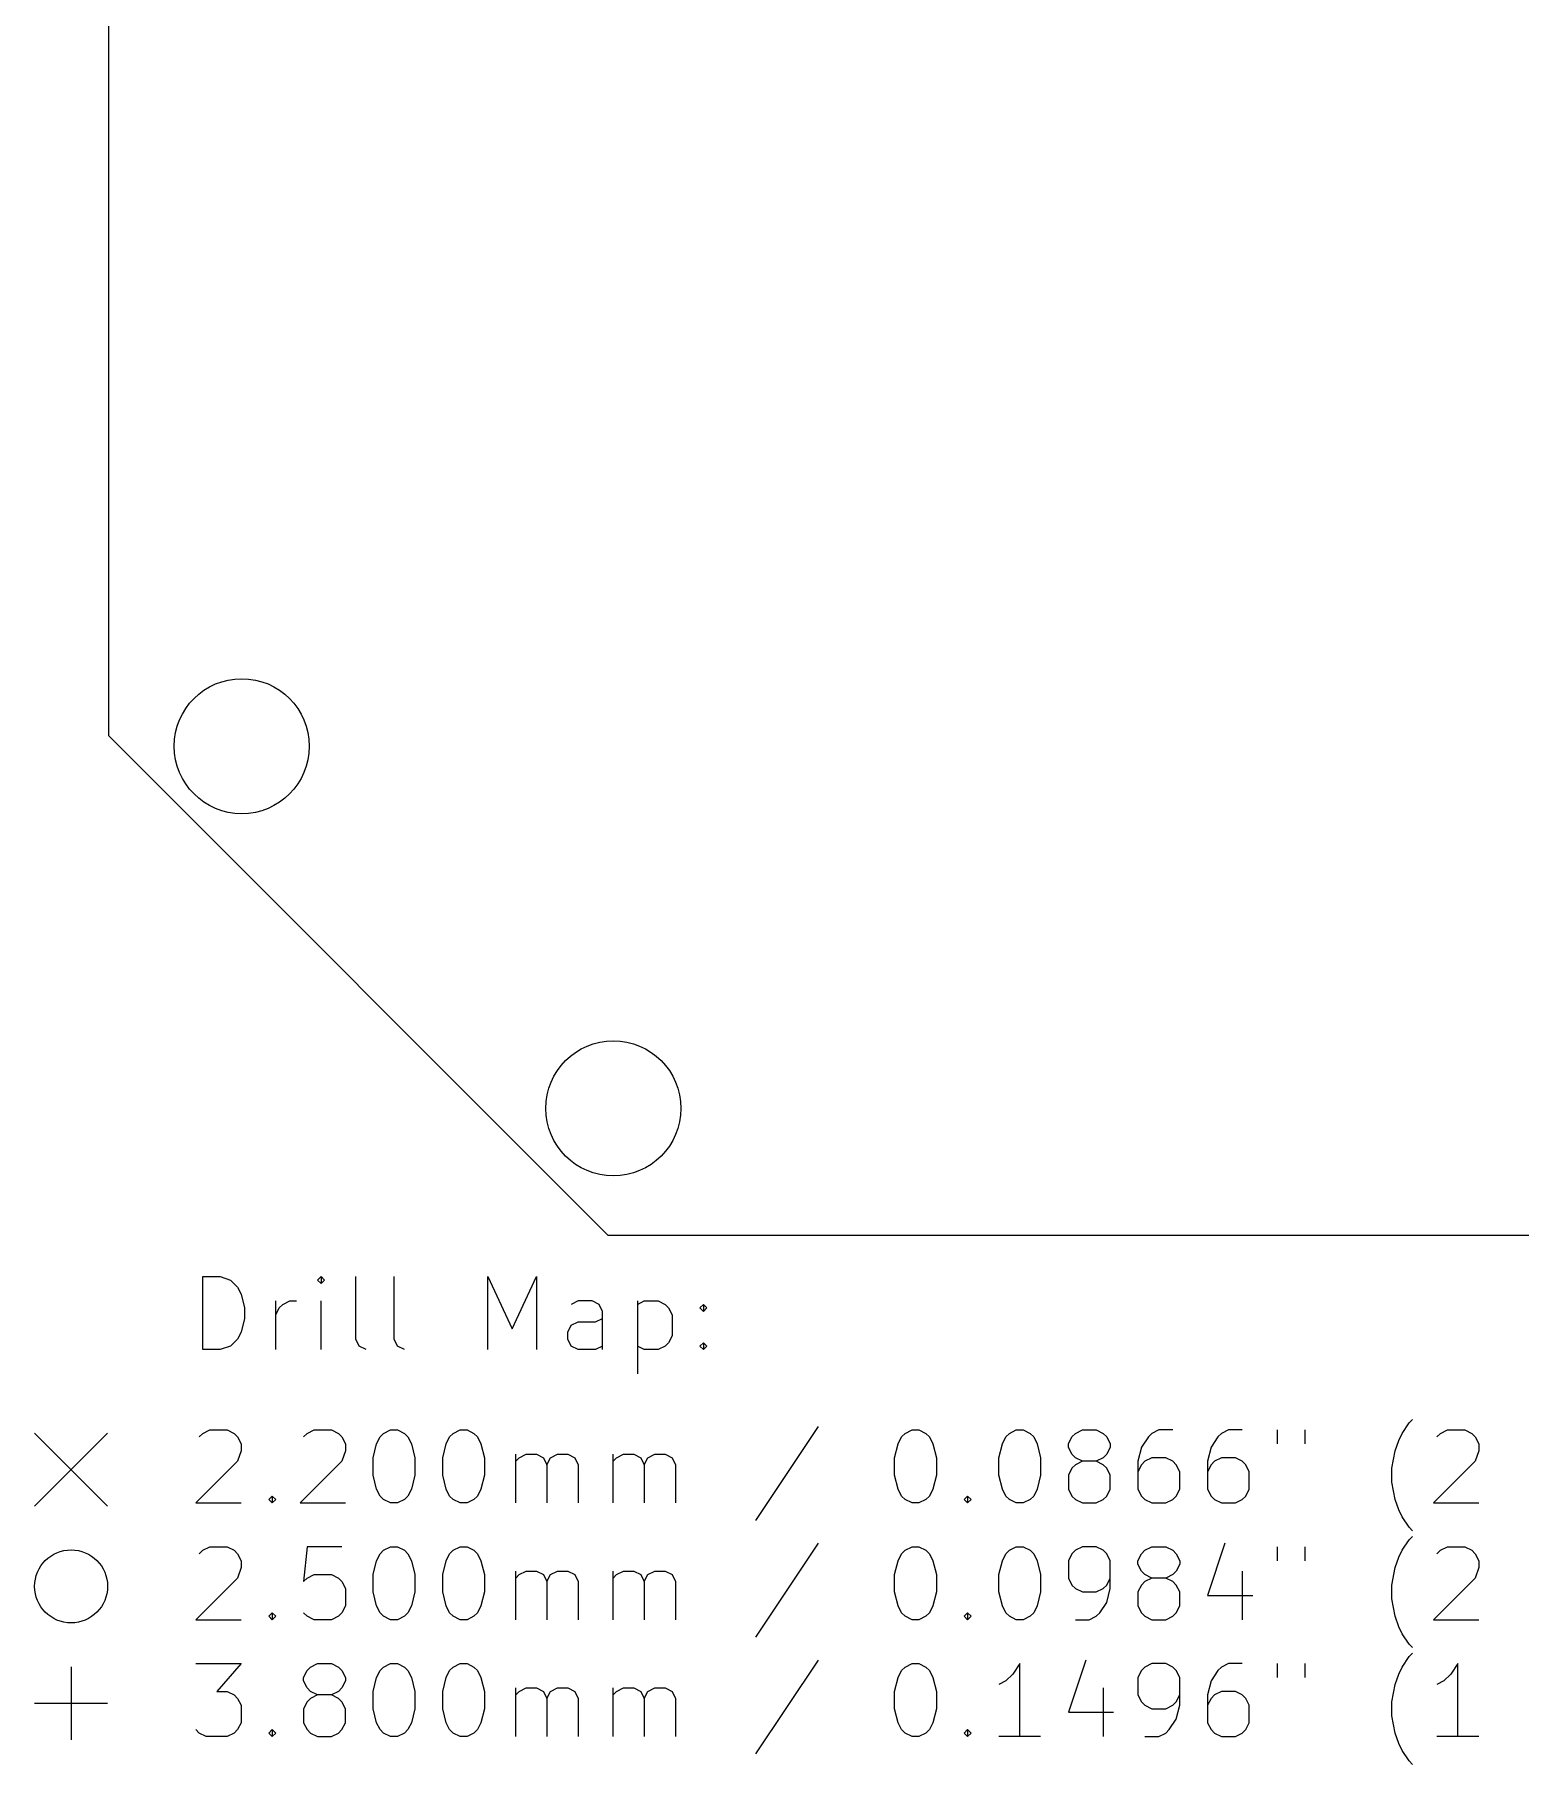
# Model space of a CAD drawing. Extents: x 138.3 to 219.7, y -155.2 to -61.3.
# Drawn here: x 138.28 to 178.98, y -155.17 to -107.78 of the extents above; entities that cross this region are included whole.
import ezdxf

# ---------------------------------------------------------------- set-up
doc = ezdxf.new("R2010")
doc.units = 0
doc.layers.add('BLACK', color=7, linetype='CONTINUOUS')

msp = doc.modelspace()

# ---------------------------------------------------------------- linework, layer by layer
at = {"layer": 'BLACK', "linetype": 'CONTINUOUS'}
for p, q in [((140.305515, -74.554574), (140.305515, -126.984574)), ((140.305515, -126.984574), (153.985515, -140.664574)), ((153.985515, -140.664574), (205.835515, -140.664574)), ((142.888283, -143.804412), (142.888283, -141.804412)), ((142.888283, -141.804412), (143.364473, -141.804412)), ((143.364473, -141.804412), (143.650188, -141.89965)), ((143.650188, -141.89965), (143.840664, -142.090126)), ((143.840664, -142.090126), (143.935902, -142.280602)), ((146.126378, -141.804412), (146.03114, -141.89965)), ((146.03114, -141.89965), (146.126378, -141.994888)), ((146.221616, -141.89965), (146.126378, -141.804412)), ((146.126378, -141.804412), (146.126378, -141.994888)), ((146.126378, -141.994888), (146.221616, -141.89965)), ((147.078759, -143.518697), (147.078759, -141.804412)), ((148.126378, -143.518697), (148.126378, -141.804412)), ((150.697807, -143.804412), (150.697807, -141.804412)), ((150.697807, -141.804412), (151.364474, -143.232983)), ((151.364474, -143.232983), (152.03114, -141.804412)), ((152.03114, -141.804412), (152.03114, -143.804412)), ((143.935902, -142.280602), (144.03114, -142.661554)), ((144.888283, -143.804412), (144.888283, -142.471078)), ((144.983521, -142.661554), (145.078759, -142.566316)), ((145.078759, -142.566316), (145.269235, -142.471078)), ((145.269235, -142.471078), (145.459712, -142.471078)), ((146.126378, -143.804412), (146.126378, -142.471078)), ((153.173997, -142.471078), (152.983521, -142.566316)), ((153.55495, -142.471078), (153.173997, -142.471078)), ((153.745426, -142.566316), (153.55495, -142.471078)), ((153.840664, -142.756793), (153.745426, -142.566316)), ((154.793045, -142.471078), (154.793045, -144.471078)), ((154.793045, -142.566316), (154.983521, -142.471078)), ((154.983521, -142.471078), (155.364474, -142.471078)), ((155.364474, -142.471078), (155.55495, -142.566316)), ((155.55495, -142.566316), (155.650188, -142.661554)), ((156.507331, -142.661554), (156.602569, -142.566316)), ((156.602569, -142.566316), (156.697807, -142.661554)), ((156.602569, -142.566316), (156.602569, -142.756793)), ((144.03114, -142.947269), (143.935902, -143.328221)), ((144.03114, -142.661554), (144.03114, -142.947269)), ((144.888283, -142.852031), (144.983521, -142.661554)), ((152.983521, -143.137745), (153.173997, -143.042507)), ((153.173997, -143.042507), (153.650188, -143.042507)), ((153.650188, -143.042507), (153.840664, -142.947269)), ((153.840664, -143.804412), (153.840664, -142.756793)), ((155.650188, -142.661554), (155.745426, -142.852031)), ((155.745426, -142.852031), (155.745426, -143.423459)), ((156.602569, -142.756793), (156.507331, -142.661554)), ((156.697807, -142.661554), (156.602569, -142.756793)), ((143.840664, -143.518697), (143.650188, -143.709174)), ((143.935902, -143.328221), (143.840664, -143.518697)), ((147.173997, -143.709174), (147.078759, -143.518697)), ((148.221616, -143.709174), (148.126378, -143.518697)), ((152.888283, -143.328221), (152.983521, -143.137745)), ((152.888283, -143.518697), (152.888283, -143.328221)), ((152.983521, -143.709174), (152.888283, -143.518697)), ((155.745426, -143.423459), (155.650188, -143.613935)), ((143.364473, -143.804412), (142.888283, -143.804412)), ((143.650188, -143.709174), (143.364473, -143.804412)), ((147.364473, -143.804412), (147.173997, -143.709174)), ((148.412092, -143.804412), (148.221616, -143.709174)), ((153.173997, -143.804412), (152.983521, -143.709174)), ((153.650188, -143.804412), (153.173997, -143.804412)), ((153.840664, -143.709174), (153.650188, -143.804412)), ((154.983521, -143.804412), (154.793045, -143.709174)), ((155.364474, -143.804412), (154.983521, -143.804412)), ((155.55495, -143.709174), (155.364474, -143.804412)), ((155.650188, -143.613935), (155.55495, -143.709174)), ((156.507331, -143.709174), (156.602569, -143.613935)), ((156.602569, -143.804412), (156.507331, -143.709174)), ((156.602569, -143.613935), (156.697807, -143.709174)), ((156.602569, -143.613935), (156.602569, -143.804412)), ((156.697807, -143.709174), (156.602569, -143.804412)), ((159.745427, -145.909174), (158.031142, -148.480602)), ((175.745429, -146.09965), (175.935905, -145.813935)), ((175.935905, -145.813935), (176.031144, -145.718697)), ((138.280515, -146.089574), (140.280515, -148.089574)), ((140.280515, -146.089574), (138.280515, -148.089574)), ((142.793045, -146.194888), (142.888283, -146.09965)), ((142.888283, -146.09965), (143.078759, -146.004412)), ((143.078759, -146.004412), (143.55495, -146.004412)), ((143.55495, -146.004412), (143.745426, -146.09965)), ((143.745426, -146.09965), (143.840664, -146.194888)), ((143.840664, -146.194888), (143.935902, -146.385364)), ((143.935902, -146.385364), (143.935902, -146.57584)), ((145.650188, -146.194888), (145.745426, -146.09965)), ((145.745426, -146.09965), (145.935902, -146.004412)), ((145.935902, -146.004412), (146.412093, -146.004412)), ((146.412093, -146.004412), (146.602569, -146.09965)), ((146.602569, -146.09965), (146.697807, -146.194888)), ((146.697807, -146.194888), (146.793045, -146.385364)), ((146.793045, -146.385364), (146.793045, -146.57584)), ((147.55495, -146.766316), (147.650188, -146.385364)), ((147.650188, -146.385364), (147.745426, -146.194888)), ((147.745426, -146.194888), (147.840664, -146.09965)), ((147.840664, -146.09965), (148.03114, -146.004412)), ((148.03114, -146.004412), (148.221617, -146.004412)), ((148.221617, -146.004412), (148.412093, -146.09965)), ((148.412093, -146.09965), (148.507331, -146.194888)), ((148.507331, -146.194888), (148.602569, -146.385364)), ((148.602569, -146.385364), (148.697807, -146.766316)), ((149.459712, -146.766316), (149.55495, -146.385364)), ((149.55495, -146.385364), (149.650188, -146.194888)), ((149.650188, -146.194888), (149.745426, -146.09965)), ((149.745426, -146.09965), (149.935902, -146.004412)), ((149.935902, -146.004412), (150.126379, -146.004412)), ((150.126379, -146.004412), (150.316855, -146.09965)), ((150.316855, -146.09965), (150.412093, -146.194888)), ((150.412093, -146.194888), (150.507331, -146.385364)), ((150.507331, -146.385364), (150.602569, -146.766316)), ((161.840666, -146.766316), (161.935904, -146.385364)), ((161.935904, -146.385364), (162.031142, -146.194888)), ((162.031142, -146.194888), (162.12638, -146.09965)), ((162.12638, -146.09965), (162.316856, -146.004412)), ((162.316856, -146.004412), (162.507333, -146.004412)), ((162.507333, -146.004412), (162.697809, -146.09965)), ((162.697809, -146.09965), (162.793047, -146.194888)), ((162.793047, -146.194888), (162.888285, -146.385364)), ((162.888285, -146.385364), (162.983523, -146.766316)), ((164.697809, -146.766316), (164.793047, -146.385364)), ((164.793047, -146.385364), (164.888285, -146.194888)), ((164.888285, -146.194888), (164.983523, -146.09965)), ((164.983523, -146.09965), (165.173999, -146.004412)), ((165.173999, -146.004412), (165.364476, -146.004412)), ((165.364476, -146.004412), (165.554952, -146.09965)), ((165.554952, -146.09965), (165.65019, -146.194888)), ((165.65019, -146.194888), (165.745428, -146.385364)), ((165.745428, -146.385364), (165.840666, -146.766316)), ((166.602571, -146.385364), (166.697809, -146.194888)), ((166.602571, -146.480602), (166.602571, -146.385364)), ((166.697809, -146.194888), (166.793047, -146.09965)), ((166.793047, -146.09965), (166.983523, -146.004412)), ((166.983523, -146.004412), (167.364476, -146.004412)), ((167.364476, -146.004412), (167.554952, -146.09965)), ((167.554952, -146.09965), (167.65019, -146.194888)), ((167.65019, -146.194888), (167.745428, -146.385364)), ((167.745428, -146.385364), (167.745428, -146.480602)), ((168.793047, -146.194888), (168.602571, -146.480602)), ((168.888285, -146.09965), (168.793047, -146.194888)), ((169.078761, -146.004412), (168.888285, -146.09965)), ((169.459714, -146.004412), (169.078761, -146.004412)), ((170.697809, -146.194888), (170.507333, -146.480602)), ((170.793047, -146.09965), (170.697809, -146.194888)), ((170.983523, -146.004412), (170.793047, -146.09965)), ((171.364476, -146.004412), (170.983523, -146.004412)), ((172.316857, -146.004412), (172.316857, -146.385364)), ((173.078762, -146.004412), (173.078762, -146.385364)), ((175.554953, -146.57584), (175.650191, -146.290126)), ((175.650191, -146.290126), (175.745429, -146.09965)), ((176.69781, -146.194888), (176.793048, -146.09965)), ((176.793048, -146.09965), (176.983524, -146.004412)), ((176.983524, -146.004412), (177.459715, -146.004412)), ((177.459715, -146.004412), (177.650191, -146.09965)), ((177.650191, -146.09965), (177.745429, -146.194888)), ((177.745429, -146.194888), (177.840667, -146.385364)), ((177.840667, -146.385364), (177.840667, -146.57584)), ((143.840664, -146.861554), (142.697807, -148.004412)), ((143.935902, -146.57584), (143.840664, -146.861554)), ((146.697807, -146.861554), (145.55495, -148.004412)), ((146.793045, -146.57584), (146.697807, -146.861554)), ((147.55495, -147.242507), (147.55495, -146.766316)), ((148.697807, -146.766316), (148.697807, -147.242507)), ((149.459712, -147.242507), (149.459712, -146.766316)), ((150.602569, -146.766316), (150.602569, -147.242507)), ((151.459712, -148.004412), (151.459712, -146.671078)), ((151.459712, -146.861554), (151.55495, -146.766316)), ((151.55495, -146.766316), (151.745426, -146.671078)), ((151.745426, -146.671078), (152.031141, -146.671078)), ((152.031141, -146.671078), (152.221617, -146.766316)), ((152.221617, -146.766316), (152.316855, -146.956793)), ((152.316855, -146.956793), (152.412093, -146.766316)), ((152.412093, -146.766316), (152.602569, -146.671078)), ((152.602569, -146.671078), (152.888283, -146.671078)), ((152.888283, -146.671078), (153.07876, -146.766316)), ((153.07876, -146.766316), (153.173998, -146.956793)), ((154.126379, -148.004412), (154.126379, -146.671078)), ((154.126379, -146.861554), (154.221617, -146.766316)), ((154.221617, -146.766316), (154.412093, -146.671078)), ((154.412093, -146.671078), (154.697808, -146.671078)), ((154.697808, -146.671078), (154.888284, -146.766316)), ((154.888284, -146.766316), (154.983522, -146.956793)), ((154.983522, -146.956793), (155.07876, -146.766316)), ((155.07876, -146.766316), (155.269236, -146.671078)), ((155.269236, -146.671078), (155.55495, -146.671078)), ((155.55495, -146.671078), (155.745427, -146.766316)), ((155.745427, -146.766316), (155.840665, -146.956793)), ((161.840666, -147.242507), (161.840666, -146.766316)), ((162.983523, -146.766316), (162.983523, -147.242507)), ((164.697809, -147.242507), (164.697809, -146.766316)), ((165.840666, -146.766316), (165.840666, -147.242507)), ((166.697809, -146.671078), (166.602571, -146.480602)), ((166.793047, -146.766316), (166.697809, -146.671078)), ((166.983523, -146.861554), (166.793047, -146.766316)), ((166.983523, -146.861554), (166.793047, -146.956793)), ((167.364476, -146.861554), (166.983523, -146.861554)), ((167.554952, -146.766316), (167.364476, -146.861554)), ((167.554952, -146.956793), (167.364476, -146.861554)), ((167.65019, -146.671078), (167.554952, -146.766316)), ((167.745428, -146.480602), (167.65019, -146.671078)), ((168.602571, -146.480602), (168.507333, -146.861554)), ((168.507333, -146.861554), (168.507333, -147.623459)), ((168.697809, -146.861554), (168.602571, -146.956793)), ((168.888285, -146.766316), (168.697809, -146.861554)), ((169.269238, -146.766316), (168.888285, -146.766316)), ((169.459714, -146.861554), (169.269238, -146.766316)), ((169.554952, -146.956793), (169.459714, -146.861554)), ((170.507333, -146.480602), (170.412095, -146.861554)), ((170.412095, -146.861554), (170.412095, -147.623459)), ((170.602571, -146.861554), (170.507333, -146.956793)), ((170.793047, -146.766316), (170.602571, -146.861554)), ((171.174, -146.766316), (170.793047, -146.766316)), ((171.364476, -146.861554), (171.174, -146.766316)), ((171.459714, -146.956793), (171.364476, -146.861554)), ((175.459715, -147.052031), (175.554953, -146.57584)), ((177.745429, -146.861554), (176.602572, -148.004412)), ((177.840667, -146.57584), (177.745429, -146.861554)), ((147.650188, -147.623459), (147.55495, -147.242507)), ((148.697807, -147.242507), (148.602569, -147.623459)), ((149.55495, -147.623459), (149.459712, -147.242507)), ((150.602569, -147.242507), (150.507331, -147.623459)), ((152.316855, -146.956793), (152.316855, -148.004412)), ((153.173998, -146.956793), (153.173998, -148.004412)), ((154.983522, -146.956793), (154.983522, -148.004412)), ((155.840665, -146.956793), (155.840665, -148.004412)), ((161.935904, -147.623459), (161.840666, -147.242507)), ((162.983523, -147.242507), (162.888285, -147.623459)), ((164.793047, -147.623459), (164.697809, -147.242507)), ((165.840666, -147.242507), (165.745428, -147.623459)), ((166.697809, -147.052031), (166.602571, -147.242507)), ((166.602571, -147.242507), (166.602571, -147.623459)), ((166.793047, -146.956793), (166.697809, -147.052031)), ((167.65019, -147.052031), (167.554952, -146.956793)), ((167.745428, -147.242507), (167.65019, -147.052031)), ((167.745428, -147.623459), (167.745428, -147.242507)), ((168.602571, -146.956793), (168.507333, -147.147269)), ((169.65019, -147.147269), (169.554952, -146.956793)), ((169.65019, -147.623459), (169.65019, -147.147269)), ((170.507333, -146.956793), (170.412095, -147.147269)), ((171.554952, -147.147269), (171.459714, -146.956793)), ((171.554952, -147.623459), (171.554952, -147.147269)), ((175.459715, -147.432983), (175.459715, -147.052031)), ((144.697807, -147.909174), (144.793045, -147.813935)), ((144.793045, -147.813935), (144.888283, -147.909174)), ((144.793045, -147.813935), (144.793045, -148.004412)), ((147.745426, -147.813935), (147.650188, -147.623459)), ((147.840664, -147.909174), (147.745426, -147.813935)), ((148.507331, -147.813935), (148.412093, -147.909174)), ((148.602569, -147.623459), (148.507331, -147.813935)), ((149.650188, -147.813935), (149.55495, -147.623459)), ((149.745426, -147.909174), (149.650188, -147.813935)), ((150.412093, -147.813935), (150.316855, -147.909174)), ((150.507331, -147.623459), (150.412093, -147.813935)), ((162.031142, -147.813935), (161.935904, -147.623459)), ((162.12638, -147.909174), (162.031142, -147.813935)), ((162.793047, -147.813935), (162.697809, -147.909174)), ((162.888285, -147.623459), (162.793047, -147.813935)), ((163.745428, -147.909174), (163.840666, -147.813935)), ((163.840666, -147.813935), (163.935904, -147.909174)), ((163.840666, -147.813935), (163.840666, -148.004412)), ((164.888285, -147.813935), (164.793047, -147.623459)), ((164.983523, -147.909174), (164.888285, -147.813935)), ((165.65019, -147.813935), (165.554952, -147.909174)), ((165.745428, -147.623459), (165.65019, -147.813935)), ((166.602571, -147.623459), (166.697809, -147.813935)), ((166.697809, -147.813935), (166.793047, -147.909174)), ((167.554952, -147.909174), (167.65019, -147.813935)), ((167.65019, -147.813935), (167.745428, -147.623459)), ((168.507333, -147.623459), (168.602571, -147.813935)), ((168.602571, -147.813935), (168.697809, -147.909174)), ((169.459714, -147.909174), (169.554952, -147.813935)), ((169.554952, -147.813935), (169.65019, -147.623459)), ((170.412095, -147.623459), (170.507333, -147.813935)), ((170.507333, -147.813935), (170.602571, -147.909174)), ((171.364476, -147.909174), (171.459714, -147.813935)), ((171.459714, -147.813935), (171.554952, -147.623459)), ((175.554953, -147.909174), (175.459715, -147.432983)), ((142.697807, -148.004412), (143.935902, -148.004412)), ((144.793045, -148.004412), (144.697807, -147.909174)), ((144.888283, -147.909174), (144.793045, -148.004412)), ((145.55495, -148.004412), (146.793045, -148.004412)), ((148.03114, -148.004412), (147.840664, -147.909174)), ((148.221617, -148.004412), (148.03114, -148.004412)), ((148.412093, -147.909174), (148.221617, -148.004412)), ((149.935902, -148.004412), (149.745426, -147.909174)), ((150.126379, -148.004412), (149.935902, -148.004412)), ((150.316855, -147.909174), (150.126379, -148.004412)), ((162.316856, -148.004412), (162.12638, -147.909174)), ((162.507333, -148.004412), (162.316856, -148.004412)), ((162.697809, -147.909174), (162.507333, -148.004412)), ((163.840666, -148.004412), (163.745428, -147.909174)), ((163.935904, -147.909174), (163.840666, -148.004412)), ((165.173999, -148.004412), (164.983523, -147.909174)), ((165.364476, -148.004412), (165.173999, -148.004412)), ((165.554952, -147.909174), (165.364476, -148.004412)), ((166.793047, -147.909174), (166.983523, -148.004412)), ((166.983523, -148.004412), (167.364476, -148.004412)), ((167.364476, -148.004412), (167.554952, -147.909174)), ((168.697809, -147.909174), (168.888285, -148.004412)), ((168.888285, -148.004412), (169.269238, -148.004412)), ((169.269238, -148.004412), (169.459714, -147.909174)), ((170.602571, -147.909174), (170.793047, -148.004412)), ((170.793047, -148.004412), (171.174, -148.004412)), ((171.174, -148.004412), (171.364476, -147.909174)), ((175.650191, -148.194888), (175.554953, -147.909174)), ((175.745429, -148.385364), (175.650191, -148.194888)), ((176.602572, -148.004412), (177.840667, -148.004412)), ((175.935905, -148.671078), (175.745429, -148.385364)), ((176.031144, -148.766316), (175.935905, -148.671078)), ((142.888283, -149.29965), (143.078759, -149.204412)), ((143.078759, -149.204412), (143.55495, -149.204412)), ((143.55495, -149.204412), (143.745426, -149.29965)), ((145.745426, -149.204412), (145.650188, -150.156793)), ((146.697807, -149.204412), (145.745426, -149.204412)), ((147.840664, -149.29965), (148.03114, -149.204412)), ((148.03114, -149.204412), (148.221617, -149.204412)), ((148.221617, -149.204412), (148.412093, -149.29965)), ((149.745426, -149.29965), (149.935902, -149.204412)), ((149.935902, -149.204412), (150.126379, -149.204412)), ((150.126379, -149.204412), (150.316855, -149.29965)), ((159.745427, -149.109174), (158.031142, -151.680602)), ((162.12638, -149.29965), (162.316856, -149.204412)), ((162.316856, -149.204412), (162.507333, -149.204412)), ((162.507333, -149.204412), (162.697809, -149.29965)), ((164.983523, -149.29965), (165.173999, -149.204412)), ((165.173999, -149.204412), (165.364476, -149.204412)), ((165.364476, -149.204412), (165.554952, -149.29965)), ((166.983523, -149.204412), (166.793047, -149.29965)), ((167.364476, -149.204412), (166.983523, -149.204412)), ((167.554952, -149.29965), (167.364476, -149.204412)), ((168.697809, -149.29965), (168.888285, -149.204412)), ((168.888285, -149.204412), (169.269238, -149.204412)), ((169.269238, -149.204412), (169.459714, -149.29965)), ((170.888285, -149.109174), (170.412095, -150.537745)), ((172.316857, -149.204412), (172.316857, -149.585364)), ((173.078762, -149.204412), (173.078762, -149.585364)), ((175.745429, -149.29965), (175.935905, -149.013935)), ((175.935905, -149.013935), (176.031144, -148.918697)), ((176.793048, -149.29965), (176.983524, -149.204412)), ((176.983524, -149.204412), (177.459715, -149.204412)), ((177.459715, -149.204412), (177.650191, -149.29965)), ((142.793045, -149.394888), (142.888283, -149.29965)), ((143.745426, -149.29965), (143.840664, -149.394888)), ((143.840664, -149.394888), (143.935902, -149.585364)), ((143.935902, -149.585364), (143.935902, -149.77584)), ((147.55495, -149.966316), (147.650188, -149.585364)), ((147.650188, -149.585364), (147.745426, -149.394888)), ((147.745426, -149.394888), (147.840664, -149.29965)), ((148.412093, -149.29965), (148.507331, -149.394888)), ((148.507331, -149.394888), (148.602569, -149.585364)), ((148.602569, -149.585364), (148.697807, -149.966316)), ((149.459712, -149.966316), (149.55495, -149.585364)), ((149.55495, -149.585364), (149.650188, -149.394888)), ((149.650188, -149.394888), (149.745426, -149.29965)), ((150.316855, -149.29965), (150.412093, -149.394888)), ((150.412093, -149.394888), (150.507331, -149.585364)), ((150.507331, -149.585364), (150.602569, -149.966316)), ((161.840666, -149.966316), (161.935904, -149.585364)), ((161.935904, -149.585364), (162.031142, -149.394888)), ((162.031142, -149.394888), (162.12638, -149.29965)), ((162.697809, -149.29965), (162.793047, -149.394888)), ((162.793047, -149.394888), (162.888285, -149.585364)), ((162.888285, -149.585364), (162.983523, -149.966316)), ((164.697809, -149.966316), (164.793047, -149.585364)), ((164.793047, -149.585364), (164.888285, -149.394888)), ((164.888285, -149.394888), (164.983523, -149.29965)), ((165.554952, -149.29965), (165.65019, -149.394888)), ((165.65019, -149.394888), (165.745428, -149.585364)), ((165.745428, -149.585364), (165.840666, -149.966316)), ((166.697809, -149.394888), (166.602571, -149.585364)), ((166.602571, -149.585364), (166.602571, -150.061554)), ((166.793047, -149.29965), (166.697809, -149.394888)), ((167.65019, -149.394888), (167.554952, -149.29965)), ((167.745428, -149.585364), (167.65019, -149.394888)), ((167.745428, -150.347269), (167.745428, -149.585364)), ((168.507333, -149.585364), (168.602571, -149.394888)), ((168.507333, -149.680602), (168.507333, -149.585364)), ((168.602571, -149.871078), (168.507333, -149.680602)), ((168.602571, -149.394888), (168.697809, -149.29965)), ((169.459714, -149.29965), (169.554952, -149.394888)), ((169.554952, -149.394888), (169.65019, -149.585364)), ((169.65019, -149.680602), (169.554952, -149.871078)), ((169.65019, -149.585364), (169.65019, -149.680602)), ((175.554953, -149.77584), (175.650191, -149.490126)), ((175.650191, -149.490126), (175.745429, -149.29965)), ((176.69781, -149.394888), (176.793048, -149.29965)), ((177.650191, -149.29965), (177.745429, -149.394888)), ((177.745429, -149.394888), (177.840667, -149.585364)), ((177.840667, -149.585364), (177.840667, -149.77584)), ((143.840664, -150.061554), (142.697807, -151.204412)), ((143.935902, -149.77584), (143.840664, -150.061554)), ((145.650188, -150.156793), (145.745426, -150.061554)), ((145.745426, -150.061554), (145.935902, -149.966316)), ((145.935902, -149.966316), (146.412093, -149.966316)), ((146.412093, -149.966316), (146.602569, -150.061554)), ((146.602569, -150.061554), (146.697807, -150.156793)), ((146.697807, -150.156793), (146.793045, -150.347269)), ((147.55495, -150.442507), (147.55495, -149.966316)), ((148.697807, -149.966316), (148.697807, -150.442507)), ((149.459712, -150.442507), (149.459712, -149.966316)), ((150.602569, -149.966316), (150.602569, -150.442507)), ((151.459712, -151.204412), (151.459712, -149.871078)), ((151.459712, -150.061554), (151.55495, -149.966316)), ((151.55495, -149.966316), (151.745426, -149.871078)), ((151.745426, -149.871078), (152.031141, -149.871078)), ((152.031141, -149.871078), (152.221617, -149.966316)), ((152.221617, -149.966316), (152.316855, -150.156793)), ((152.316855, -150.156793), (152.412093, -149.966316)), ((152.316855, -150.156793), (152.316855, -151.204412)), ((152.412093, -149.966316), (152.602569, -149.871078)), ((152.602569, -149.871078), (152.888283, -149.871078)), ((152.888283, -149.871078), (153.07876, -149.966316)), ((153.07876, -149.966316), (153.173998, -150.156793)), ((153.173998, -150.156793), (153.173998, -151.204412)), ((154.126379, -151.204412), (154.126379, -149.871078)), ((154.126379, -150.061554), (154.221617, -149.966316)), ((154.221617, -149.966316), (154.412093, -149.871078)), ((154.412093, -149.871078), (154.697808, -149.871078)), ((154.697808, -149.871078), (154.888284, -149.966316)), ((154.888284, -149.966316), (154.983522, -150.156793)), ((154.983522, -150.156793), (155.07876, -149.966316)), ((154.983522, -150.156793), (154.983522, -151.204412)), ((155.07876, -149.966316), (155.269236, -149.871078)), ((155.269236, -149.871078), (155.55495, -149.871078)), ((155.55495, -149.871078), (155.745427, -149.966316)), ((155.745427, -149.966316), (155.840665, -150.156793)), ((155.840665, -150.156793), (155.840665, -151.204412)), ((161.840666, -150.442507), (161.840666, -149.966316)), ((162.983523, -149.966316), (162.983523, -150.442507)), ((164.697809, -150.442507), (164.697809, -149.966316)), ((165.840666, -149.966316), (165.840666, -150.442507)), ((166.602571, -150.061554), (166.697809, -150.252031)), ((167.65019, -150.252031), (167.745428, -150.061554)), ((168.697809, -149.966316), (168.602571, -149.871078)), ((168.697809, -150.156793), (168.602571, -150.252031)), ((168.888285, -150.061554), (168.697809, -149.966316)), ((168.888285, -150.061554), (168.697809, -150.156793)), ((169.269238, -150.061554), (168.888285, -150.061554)), ((169.459714, -149.966316), (169.269238, -150.061554)), ((169.459714, -150.156793), (169.269238, -150.061554)), ((169.554952, -149.871078), (169.459714, -149.966316)), ((169.554952, -150.252031), (169.459714, -150.156793)), ((171.364476, -149.871078), (171.364476, -151.204412)), ((175.459715, -150.252031), (175.554953, -149.77584)), ((177.745429, -150.061554), (176.602572, -151.204412)), ((177.840667, -149.77584), (177.745429, -150.061554)), ((146.793045, -150.347269), (146.793045, -150.823459)), ((147.650188, -150.823459), (147.55495, -150.442507)), ((148.697807, -150.442507), (148.602569, -150.823459)), ((149.55495, -150.823459), (149.459712, -150.442507)), ((150.602569, -150.442507), (150.507331, -150.823459)), ((161.935904, -150.823459), (161.840666, -150.442507)), ((162.983523, -150.442507), (162.888285, -150.823459)), ((164.793047, -150.823459), (164.697809, -150.442507)), ((165.840666, -150.442507), (165.745428, -150.823459)), ((166.697809, -150.252031), (166.793047, -150.347269)), ((166.793047, -150.347269), (166.983523, -150.442507)), ((166.983523, -150.442507), (167.364476, -150.442507)), ((167.364476, -150.442507), (167.554952, -150.347269)), ((167.554952, -150.347269), (167.65019, -150.252031)), ((167.65019, -150.728221), (167.745428, -150.347269)), ((168.602571, -150.252031), (168.507333, -150.442507)), ((168.507333, -150.442507), (168.507333, -150.823459)), ((169.65019, -150.442507), (169.554952, -150.252031)), ((169.65019, -150.823459), (169.65019, -150.442507)), ((170.412095, -150.537745), (171.65019, -150.537745)), ((175.459715, -150.632983), (175.459715, -150.252031)), ((175.554953, -151.109174), (175.459715, -150.632983)), ((144.697807, -151.109174), (144.793045, -151.013935)), ((144.793045, -151.204412), (144.697807, -151.109174)), ((144.793045, -151.013935), (144.888283, -151.109174)), ((144.793045, -151.013935), (144.793045, -151.204412)), ((144.888283, -151.109174), (144.793045, -151.204412)), ((145.745426, -151.109174), (145.650188, -151.013935)), ((145.935902, -151.204412), (145.745426, -151.109174)), ((146.602569, -151.109174), (146.412093, -151.204412)), ((146.697807, -151.013935), (146.602569, -151.109174)), ((146.793045, -150.823459), (146.697807, -151.013935)), ((147.745426, -151.013935), (147.650188, -150.823459)), ((147.840664, -151.109174), (147.745426, -151.013935)), ((148.03114, -151.204412), (147.840664, -151.109174)), ((148.412093, -151.109174), (148.221617, -151.204412)), ((148.507331, -151.013935), (148.412093, -151.109174)), ((148.602569, -150.823459), (148.507331, -151.013935)), ((149.650188, -151.013935), (149.55495, -150.823459)), ((149.745426, -151.109174), (149.650188, -151.013935)), ((149.935902, -151.204412), (149.745426, -151.109174)), ((150.316855, -151.109174), (150.126379, -151.204412)), ((150.412093, -151.013935), (150.316855, -151.109174)), ((150.507331, -150.823459), (150.412093, -151.013935)), ((162.031142, -151.013935), (161.935904, -150.823459)), ((162.12638, -151.109174), (162.031142, -151.013935)), ((162.316856, -151.204412), (162.12638, -151.109174)), ((162.697809, -151.109174), (162.507333, -151.204412)), ((162.793047, -151.013935), (162.697809, -151.109174)), ((162.888285, -150.823459), (162.793047, -151.013935)), ((163.745428, -151.109174), (163.840666, -151.013935)), ((163.840666, -151.204412), (163.745428, -151.109174)), ((163.840666, -151.013935), (163.935904, -151.109174)), ((163.840666, -151.013935), (163.840666, -151.204412)), ((163.935904, -151.109174), (163.840666, -151.204412)), ((164.888285, -151.013935), (164.793047, -150.823459)), ((164.983523, -151.109174), (164.888285, -151.013935)), ((165.173999, -151.204412), (164.983523, -151.109174)), ((165.554952, -151.109174), (165.364476, -151.204412)), ((165.65019, -151.013935), (165.554952, -151.109174)), ((165.745428, -150.823459), (165.65019, -151.013935)), ((167.173999, -151.204412), (167.364476, -151.109174)), ((167.364476, -151.109174), (167.459714, -151.013935)), ((167.459714, -151.013935), (167.65019, -150.728221)), ((168.507333, -150.823459), (168.602571, -151.013935)), ((168.602571, -151.013935), (168.697809, -151.109174)), ((168.697809, -151.109174), (168.888285, -151.204412)), ((169.269238, -151.204412), (169.459714, -151.109174)), ((169.459714, -151.109174), (169.554952, -151.013935)), ((169.554952, -151.013935), (169.65019, -150.823459)), ((175.650191, -151.394888), (175.554953, -151.109174)), ((142.697807, -151.204412), (143.935902, -151.204412)), ((146.412093, -151.204412), (145.935902, -151.204412)), ((148.221617, -151.204412), (148.03114, -151.204412)), ((150.126379, -151.204412), (149.935902, -151.204412)), ((162.507333, -151.204412), (162.316856, -151.204412)), ((165.364476, -151.204412), (165.173999, -151.204412)), ((166.793047, -151.204412), (167.173999, -151.204412)), ((168.888285, -151.204412), (169.269238, -151.204412)), ((175.745429, -151.585364), (175.650191, -151.394888)), ((175.935905, -151.871078), (175.745429, -151.585364)), ((176.602572, -151.204412), (177.840667, -151.204412)), ((176.031144, -151.966316), (175.935905, -151.871078)), ((139.280515, -152.489574), (139.280515, -154.489574)), ((142.697807, -152.404412), (143.935902, -152.404412)), ((143.935902, -152.404412), (143.269235, -153.166316)), ((145.745426, -152.594888), (145.840664, -152.49965)), ((145.840664, -152.49965), (146.03114, -152.404412)), ((146.03114, -152.404412), (146.412093, -152.404412)), ((146.412093, -152.404412), (146.602569, -152.49965)), ((146.602569, -152.49965), (146.697807, -152.594888)), ((147.745426, -152.594888), (147.840664, -152.49965)), ((147.840664, -152.49965), (148.03114, -152.404412)), ((148.03114, -152.404412), (148.221617, -152.404412)), ((148.221617, -152.404412), (148.412093, -152.49965)), ((148.412093, -152.49965), (148.507331, -152.594888)), ((149.650188, -152.594888), (149.745426, -152.49965)), ((149.745426, -152.49965), (149.935902, -152.404412)), ((149.935902, -152.404412), (150.126379, -152.404412)), ((150.126379, -152.404412), (150.316855, -152.49965)), ((150.316855, -152.49965), (150.412093, -152.594888)), ((159.745427, -152.309174), (158.031142, -154.880602)), ((162.031142, -152.594888), (162.12638, -152.49965)), ((162.12638, -152.49965), (162.316856, -152.404412)), ((162.316856, -152.404412), (162.507333, -152.404412)), ((162.507333, -152.404412), (162.697809, -152.49965)), ((162.697809, -152.49965), (162.793047, -152.594888)), ((165.269237, -152.404412), (165.078761, -152.690126)), ((165.269237, -154.404412), (165.269237, -152.404412)), ((167.078761, -152.309174), (166.602571, -153.737745)), ((168.697809, -152.49965), (168.602571, -152.594888)), ((168.888285, -152.404412), (168.697809, -152.49965)), ((169.269238, -152.404412), (168.888285, -152.404412)), ((169.459714, -152.49965), (169.269238, -152.404412)), ((169.554952, -152.594888), (169.459714, -152.49965)), ((170.793047, -152.49965), (170.697809, -152.594888)), ((170.983523, -152.404412), (170.793047, -152.49965)), ((171.364476, -152.404412), (170.983523, -152.404412)), ((172.316857, -152.404412), (172.316857, -152.785364)), ((173.078762, -152.404412), (173.078762, -152.785364)), ((175.650191, -152.690126), (175.745429, -152.49965)), ((175.745429, -152.49965), (175.935905, -152.213935)), ((175.935905, -152.213935), (176.031144, -152.118697)), ((177.269238, -152.404412), (177.078762, -152.690126)), ((177.269238, -154.404412), (177.269238, -152.404412)), ((145.650188, -152.785364), (145.745426, -152.594888)), ((145.650188, -152.880602), (145.650188, -152.785364)), ((145.745426, -153.071078), (145.650188, -152.880602)), ((146.697807, -152.594888), (146.793045, -152.785364)), ((146.793045, -152.880602), (146.697807, -153.071078)), ((146.793045, -152.785364), (146.793045, -152.880602)), ((147.55495, -153.166316), (147.650188, -152.785364)), ((147.650188, -152.785364), (147.745426, -152.594888)), ((148.507331, -152.594888), (148.602569, -152.785364)), ((148.602569, -152.785364), (148.697807, -153.166316)), ((149.459712, -153.166316), (149.55495, -152.785364)), ((149.55495, -152.785364), (149.650188, -152.594888)), ((150.412093, -152.594888), (150.507331, -152.785364)), ((150.507331, -152.785364), (150.602569, -153.166316)), ((161.840666, -153.166316), (161.935904, -152.785364)), ((161.935904, -152.785364), (162.031142, -152.594888)), ((162.793047, -152.594888), (162.888285, -152.785364)), ((162.888285, -152.785364), (162.983523, -153.166316)), ((164.888285, -152.880602), (164.697809, -152.97584)), ((165.078761, -152.690126), (164.888285, -152.880602)), ((168.602571, -152.594888), (168.507333, -152.785364)), ((168.507333, -152.785364), (168.507333, -153.261554)), ((169.65019, -152.785364), (169.554952, -152.594888)), ((169.65019, -153.547269), (169.65019, -152.785364)), ((170.507333, -152.880602), (170.412095, -153.261554)), ((170.697809, -152.594888), (170.507333, -152.880602)), ((175.459715, -153.452031), (175.554953, -152.97584)), ((175.554953, -152.97584), (175.650191, -152.690126)), ((176.888286, -152.880602), (176.69781, -152.97584)), ((177.078762, -152.690126), (176.888286, -152.880602)), ((138.280515, -153.489574), (140.280515, -153.489574)), ((143.269235, -153.166316), (143.55495, -153.166316)), ((143.55495, -153.166316), (143.745426, -153.261554)), ((143.745426, -153.261554), (143.840664, -153.356793)), ((143.840664, -153.356793), (143.935902, -153.547269)), ((145.745426, -153.452031), (145.650188, -153.642507)), ((145.840664, -153.166316), (145.745426, -153.071078)), ((145.840664, -153.356793), (145.745426, -153.452031)), ((146.03114, -153.261554), (145.840664, -153.166316)), ((146.03114, -153.261554), (145.840664, -153.356793)), ((146.412093, -153.261554), (146.03114, -153.261554)), ((146.602569, -153.166316), (146.412093, -153.261554)), ((146.602569, -153.356793), (146.412093, -153.261554)), ((146.697807, -153.071078), (146.602569, -153.166316)), ((146.697807, -153.452031), (146.602569, -153.356793)), ((146.793045, -153.642507), (146.697807, -153.452031)), ((147.55495, -153.642507), (147.55495, -153.166316)), ((148.697807, -153.166316), (148.697807, -153.642507)), ((149.459712, -153.642507), (149.459712, -153.166316)), ((150.602569, -153.166316), (150.602569, -153.642507)), ((151.459712, -154.404412), (151.459712, -153.071078)), ((151.459712, -153.261554), (151.55495, -153.166316)), ((151.55495, -153.166316), (151.745426, -153.071078)), ((151.745426, -153.071078), (152.031141, -153.071078)), ((152.031141, -153.071078), (152.221617, -153.166316)), ((152.221617, -153.166316), (152.316855, -153.356793)), ((152.316855, -153.356793), (152.412093, -153.166316)), ((152.316855, -153.356793), (152.316855, -154.404412)), ((152.412093, -153.166316), (152.602569, -153.071078)), ((152.602569, -153.071078), (152.888283, -153.071078)), ((152.888283, -153.071078), (153.07876, -153.166316)), ((153.07876, -153.166316), (153.173998, -153.356793)), ((153.173998, -153.356793), (153.173998, -154.404412)), ((154.126379, -154.404412), (154.126379, -153.071078)), ((154.126379, -153.261554), (154.221617, -153.166316)), ((154.221617, -153.166316), (154.412093, -153.071078)), ((154.412093, -153.071078), (154.697808, -153.071078)), ((154.697808, -153.071078), (154.888284, -153.166316)), ((154.888284, -153.166316), (154.983522, -153.356793)), ((154.983522, -153.356793), (155.07876, -153.166316)), ((154.983522, -153.356793), (154.983522, -154.404412)), ((155.07876, -153.166316), (155.269236, -153.071078)), ((155.269236, -153.071078), (155.55495, -153.071078)), ((155.55495, -153.071078), (155.745427, -153.166316)), ((155.745427, -153.166316), (155.840665, -153.356793)), ((155.840665, -153.356793), (155.840665, -154.404412)), ((161.840666, -153.642507), (161.840666, -153.166316)), ((162.983523, -153.166316), (162.983523, -153.642507)), ((167.554952, -153.071078), (167.554952, -154.404412)), ((168.507333, -153.261554), (168.602571, -153.452031)), ((168.602571, -153.452031), (168.697809, -153.547269)), ((169.459714, -153.547269), (169.554952, -153.452031)), ((169.554952, -153.452031), (169.65019, -153.261554)), ((170.412095, -153.261554), (170.412095, -154.023459)), ((170.507333, -153.356793), (170.412095, -153.547269)), ((170.602571, -153.261554), (170.507333, -153.356793)), ((170.793047, -153.166316), (170.602571, -153.261554)), ((171.174, -153.166316), (170.793047, -153.166316)), ((171.364476, -153.261554), (171.174, -153.166316)), ((171.459714, -153.356793), (171.364476, -153.261554)), ((171.554952, -153.547269), (171.459714, -153.356793)), ((175.459715, -153.832983), (175.459715, -153.452031)), ((143.935902, -153.547269), (143.935902, -154.023459)), ((145.650188, -153.642507), (145.650188, -154.023459)), ((146.793045, -154.023459), (146.793045, -153.642507)), ((147.650188, -154.023459), (147.55495, -153.642507)), ((148.697807, -153.642507), (148.602569, -154.023459)), ((149.55495, -154.023459), (149.459712, -153.642507)), ((150.602569, -153.642507), (150.507331, -154.023459)), ((161.935904, -154.023459), (161.840666, -153.642507)), ((162.983523, -153.642507), (162.888285, -154.023459)), ((166.602571, -153.737745), (167.840666, -153.737745)), ((168.697809, -153.547269), (168.888285, -153.642507)), ((168.888285, -153.642507), (169.269238, -153.642507)), ((169.269238, -153.642507), (169.459714, -153.547269)), ((169.364476, -154.213935), (169.554952, -153.928221)), ((169.554952, -153.928221), (169.65019, -153.547269)), ((171.554952, -154.023459), (171.554952, -153.547269)), ((175.554953, -154.309174), (175.459715, -153.832983)), ((142.793045, -154.309174), (142.697807, -154.213935)), ((142.983521, -154.404412), (142.793045, -154.309174)), ((143.55495, -154.404412), (142.983521, -154.404412)), ((143.745426, -154.309174), (143.55495, -154.404412)), ((143.840664, -154.213935), (143.745426, -154.309174)), ((143.935902, -154.023459), (143.840664, -154.213935)), ((144.697807, -154.309174), (144.793045, -154.213935)), ((144.793045, -154.404412), (144.697807, -154.309174)), ((144.793045, -154.213935), (144.888283, -154.309174)), ((144.793045, -154.213935), (144.793045, -154.404412)), ((144.888283, -154.309174), (144.793045, -154.404412)), ((145.650188, -154.023459), (145.745426, -154.213935)), ((145.745426, -154.213935), (145.840664, -154.309174)), ((145.840664, -154.309174), (146.03114, -154.404412)), ((146.03114, -154.404412), (146.412093, -154.404412)), ((146.412093, -154.404412), (146.602569, -154.309174)), ((146.602569, -154.309174), (146.697807, -154.213935)), ((146.697807, -154.213935), (146.793045, -154.023459)), ((147.745426, -154.213935), (147.650188, -154.023459)), ((147.840664, -154.309174), (147.745426, -154.213935)), ((148.03114, -154.404412), (147.840664, -154.309174)), ((148.221617, -154.404412), (148.03114, -154.404412)), ((148.412093, -154.309174), (148.221617, -154.404412)), ((148.507331, -154.213935), (148.412093, -154.309174)), ((148.602569, -154.023459), (148.507331, -154.213935)), ((149.650188, -154.213935), (149.55495, -154.023459)), ((149.745426, -154.309174), (149.650188, -154.213935)), ((149.935902, -154.404412), (149.745426, -154.309174)), ((150.126379, -154.404412), (149.935902, -154.404412)), ((150.316855, -154.309174), (150.126379, -154.404412)), ((150.412093, -154.213935), (150.316855, -154.309174)), ((150.507331, -154.023459), (150.412093, -154.213935)), ((162.031142, -154.213935), (161.935904, -154.023459)), ((162.12638, -154.309174), (162.031142, -154.213935)), ((162.316856, -154.404412), (162.12638, -154.309174)), ((162.507333, -154.404412), (162.316856, -154.404412)), ((162.697809, -154.309174), (162.507333, -154.404412)), ((162.793047, -154.213935), (162.697809, -154.309174)), ((162.888285, -154.023459), (162.793047, -154.213935)), ((163.745428, -154.309174), (163.840666, -154.213935)), ((163.840666, -154.404412), (163.745428, -154.309174)), ((163.840666, -154.213935), (163.935904, -154.309174)), ((163.840666, -154.213935), (163.840666, -154.404412)), ((163.935904, -154.309174), (163.840666, -154.404412)), ((165.840666, -154.404412), (164.697809, -154.404412)), ((168.697809, -154.404412), (169.078761, -154.404412)), ((169.078761, -154.404412), (169.269238, -154.309174)), ((169.269238, -154.309174), (169.364476, -154.213935)), ((170.412095, -154.023459), (170.507333, -154.213935)), ((170.507333, -154.213935), (170.602571, -154.309174)), ((170.602571, -154.309174), (170.793047, -154.404412)), ((170.793047, -154.404412), (171.174, -154.404412)), ((171.174, -154.404412), (171.364476, -154.309174)), ((171.364476, -154.309174), (171.459714, -154.213935)), ((171.459714, -154.213935), (171.554952, -154.023459)), ((175.650191, -154.594888), (175.554953, -154.309174)), ((177.840667, -154.404412), (176.69781, -154.404412)), ((175.745429, -154.785364), (175.650191, -154.594888)), ((175.935905, -155.071078), (175.745429, -154.785364)), ((176.031144, -155.166316), (175.935905, -155.071078))]:
    msp.add_line(p, q, dxfattribs=at)
at = {"layer": 'BLACK'}
for centre, radius in [((143.955515, -127.274574), 1.85), ((154.135515, -137.194574), 1.85), ((139.280515, -150.289574), 1)]:
    msp.add_circle(centre, radius, dxfattribs=at)

doc.saveas('drawing.dxf')
